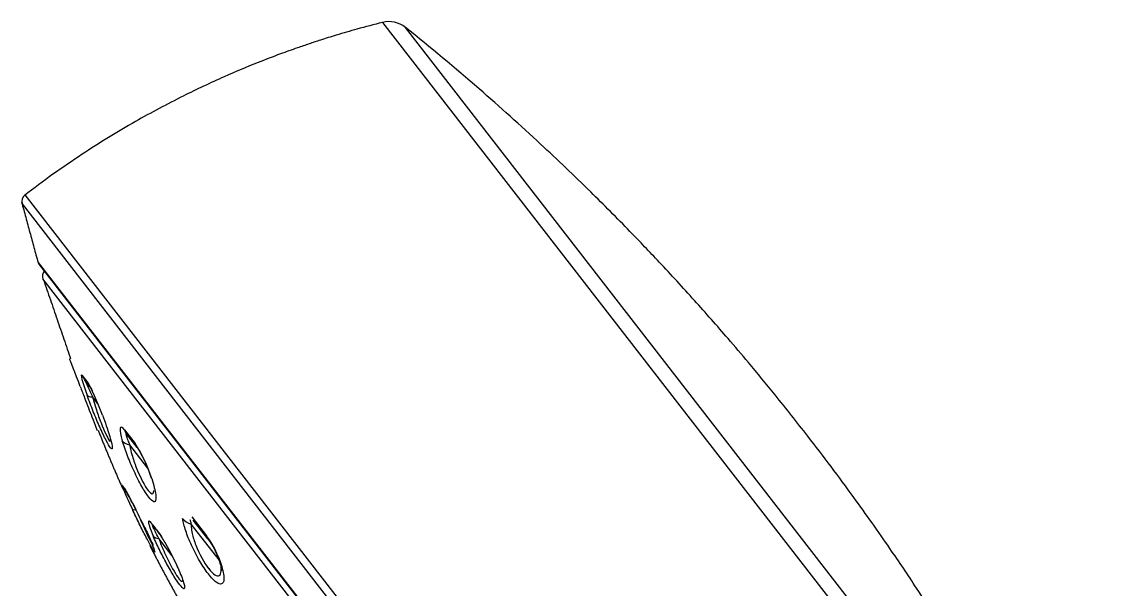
# Model space of a CAD drawing. Extents: x 1425 to 2779, y 0 to 992.
# Drawn here: x 2263.6 to 2325, y 645.9 to 678 of the extents above; entities that cross this region are included whole.
import ezdxf

# ---------------------------------------------------------------- set-up
doc = ezdxf.new("R2010")
doc.units = 0
doc.header["$LTSCALE"] = 10
doc.header["$MEASUREMENT"] = 0
doc.layers.add('1', color=7, linetype='CONTINUOUS')

msp = doc.modelspace()

# ---------------------------------------------------------------- linework, layer by layer
at = {"layer": '1', "color": 7, "linetype": 'Continuous', "lineweight": -3}
for p, q in [((2284.091, 678.002), (2324.797, 625.524)), ((2324.965, 626.702), (2285.393, 677.718)), ((2308.157, 611.096), (2263.838, 668.233)), ((2263.657, 667.713), (2307.627, 611.028)), ((2264.564, 664.393), (2285.721, 637.117)), ((2264.614, 664.293), (2306.794, 609.915)), ((2306.053, 610.337), (2264.839, 663.47)), ((2266.35, 658.916), (2266.357, 658.906)), ((2267.071, 657.986), (2267.388, 657.577)), ((2267.528, 657.317), (2267.214, 657.722)), ((2267.979, 656.354), (2267.659, 656.767)), ((2269.46, 654.906), (2270.064, 654.128)), ((2270.175, 653.905), (2269.578, 654.675)), ((2270.773, 652.752), (2269.759, 654.06)), ((2269.395, 651.686), (2269.391, 651.691)), ((2269.475, 651.547), (2269.485, 651.533)), ((2274.826, 647.527), (2273.249, 649.56)), ((2273.29, 649.968), (2274.121, 648.897)), ((2274.189, 648.73), (2273.367, 649.79)), ((2271.18, 649.384), (2271.168, 649.4)), ((2271.235, 649.277), (2271.249, 649.26)), ((2271.26, 649.246), (2271.248, 649.261)), ((2271.26, 649.246), (2271.524, 648.905)), ((2272.175, 647.76), (2271.413, 648.742))]:
    msp.add_line(p, q, dxfattribs=at)
for centre, radius, start, end in [((2284.455, 676.547), 1.5, 51.31636, 104.04092), ((2264.142, 667.836), 0.5, 127.45945, 194.22215), ((2264.851, 664.477), 0.3, 196.31569, 217.79946), ((2265.317, 663.616), 0.5, 144.06282, 196.89955)]:
    msp.add_arc(centre, radius, start, end, dxfattribs=at)
for centre, major_axis, ratio, start_param, end_param in [((2268.004, 658.335), (-0.79, -0.613), 0.95956, 5.969297, 6.283185), ((2268.318, 657.93), (0.79, 0.613), 0.941765, 2.827704, 3.141593), ((2268.272, 657.227), (-0.941, -0.34), 0.329999, 0.070847, 0.748876), ((2270.368, 655.288), (-0.79, -0.613), 0.825606, 5.969297, 6.283185), ((2270.249, 654.677), (-0.958, -0.287), 0.591366, 0.189181, 0.86721), ((2270.965, 654.518), (0.79, 0.613), 0.791757, 2.827704, 3.141593), ((2271.898, 652.551), (-0.953, -0.304), 0.532582, 6.233886, 6.511252), ((2270.117, 652.024), (0.632, 0.49), 0.98313, 2.907178, 3.141593), ((2270.121, 652.018), (-0.632, -0.49), 0.982815, 6.04877, 6.283185), ((2270.633, 650.748), (-0.724, -0.341), 0.197622, 0.016742, 0.713605), ((2273.628, 650.321), (-0.987, -0.159), 0.794845, 0.373885, 1.051914), ((2271.88, 649.752), (0.632, 0.49), 0.850668, 2.907178, 3.141593), ((2271.892, 649.736), (-0.632, -0.49), 0.849766, 6.04877, 6.283185), ((2274.979, 649.343), (0.79, 0.613), 0.564247, 2.827704, 3.141593), ((2271.801, 649.242), (-0.735, -0.316), 0.529919, 0.109514, 0.806377), ((2273.202, 647.436), (-0.733, -0.32), 0.498558, 6.187562, 6.436277), ((2275.898, 647.395), (-0.98, -0.201), 0.752136, 0.016121, 0.389894)]:
    msp.add_ellipse(centre, major_axis=major_axis, ratio=ratio, start_param=start_param, end_param=end_param, dxfattribs=at)
for points, knots in [([(2284.091, 678.002), (2283.608, 677.881), (2282.733, 677.65), (2281.561, 677.309), (2280.657, 677.027), (2279.922, 676.786), (2279.167, 676.527), (2278.2, 676.18), (2276.812, 675.646), (2274.962, 674.869), (2272.632, 673.773), (2269.929, 672.329), (2266.907, 670.475), (2264.854, 669.013), (2263.79, 668.196)], [0, 0, 0, 0, 0.065803, 0.119602, 0.161317, 0.190896, 0.221863, 0.266738, 0.326647, 0.418415, 0.531851, 0.666834, 0.823065, 1, 1, 1, 1]), ([(2308.202, 654.555), (2307.594, 655.337), (2306.486, 656.735), (2304.972, 658.57), (2303.763, 659.991), (2302.741, 661.165), (2301.777, 662.248), (2300.79, 663.334), (2299.577, 664.641), (2297.955, 666.339), (2295.727, 668.581), (2292.89, 671.292), (2289.403, 674.422), (2286.81, 676.583), (2285.393, 677.718)], [0, 0, 0, 0, 0.091203, 0.164228, 0.219022, 0.26303, 0.307492, 0.352519, 0.398108, 0.471724, 0.568695, 0.689131, 0.832952, 1, 1, 1, 1]), ([(2267.214, 657.722), (2267.221, 657.709), (2267.237, 657.677), (2267.342, 657.45), (2267.496, 657.116), (2267.613, 656.866), (2267.659, 656.767)], [0, 0, 0, 0, 0.208279, 0.500324, 0.801781, 1, 1, 1, 1]), ([(2266.955, 657.365), (2267.037, 657.149), (2267.196, 656.733), (2267.423, 656.143), (2267.654, 655.542), (2267.869, 654.988), (2267.918, 654.859), (2267.919, 654.859), (2267.919, 654.859)], [0, 0, 0, 0, 0.174866, 0.338216, 0.500147, 0.754549, 0.999211, 1, 1, 1, 1]), ([(2268.218, 655.736), (2268.292, 655.531), (2268.437, 655.133), (2268.605, 654.619), (2268.739, 654.143), (2268.809, 653.776), (2268.689, 653.833), (2268.435, 654.257), (2268.071, 655.035), (2267.682, 655.95), (2267.457, 656.555), (2267.341, 656.866)], [0, 0, 0, 0, 0.087456, 0.169153, 0.25014, 0.377375, 0.499739, 0.622279, 0.749894, 0.871256, 1, 1, 1, 1]), ([(2267.659, 656.767), (2267.681, 656.681), (2267.742, 656.445), (2267.897, 655.944), (2268.214, 655.048), (2268.506, 654.425), (2268.65, 654.24), (2268.675, 654.246), (2268.682, 654.304)], [0, 0, 0, 0, 0.074703, 0.205338, 0.409876, 0.805792, 0.805995, 1, 1, 1, 1]), ([(2269.578, 654.675), (2269.561, 654.692), (2269.522, 654.732), (2269.542, 654.613), (2269.63, 654.365), (2269.722, 654.146), (2269.759, 654.06)], [0, 0, 0, 0, 0.208279, 0.500324, 0.801781, 1, 1, 1, 1]), ([(2324.965, 626.702), (2324.395, 627.964), (2323.295, 630.309), (2321.667, 633.537), (2320.217, 636.247), (2318.971, 638.467), (2317.88, 640.338), (2316.799, 642.131), (2315.641, 643.988), (2314.311, 646.042), (2312.717, 648.409), (2310.675, 651.298), (2309.094, 653.405), (2308.202, 654.555)], [0, 0, 0, 0, 0.127492, 0.238457, 0.332806, 0.410489, 0.472843, 0.532186, 0.603305, 0.674314, 0.75745, 0.866048, 1, 1, 1, 1]), ([(2271.007, 652.14), (2271.062, 651.96), (2271.167, 651.613), (2271.246, 651.214), (2271.256, 650.898), (2271.161, 650.744), (2270.855, 651.042), (2270.447, 651.662), (2270.009, 652.536), (2269.607, 653.469), (2269.431, 654.01), (2269.34, 654.289)], [0, 0, 0, 0, 0.087456, 0.169153, 0.25014, 0.377375, 0.499739, 0.622279, 0.749894, 0.871256, 1, 1, 1, 1]), ([(2269.759, 654.06), (2269.771, 653.986), (2269.806, 653.784), (2269.928, 653.325), (2270.233, 652.445), (2270.623, 651.696), (2270.99, 651.223), (2271.117, 651.23), (2271.137, 651.451), (2271.137, 651.462)], [0, 0, 0, 0, 0.061082, 0.167897, 0.335139, 0.658862, 0.659028, 0.983191, 1, 1, 1, 1]), ([(2270.139, 653.956), (2270.215, 653.853), (2270.363, 653.625), (2270.588, 653.186), (2270.786, 652.72), (2270.892, 652.423), (2270.939, 652.275)], [0, 0, 0, 0, 0.247766, 0.491358, 0.742839, 1, 1, 1, 1]), ([(2269.391, 651.691), (2269.361, 651.729), (2269.333, 651.766), (2269.328, 651.733), (2269.351, 651.665), (2269.493, 651.311), (2269.689, 650.875), (2269.911, 650.404)], [0, 0, 0, 0, 0.25, 0.25, 0.5, 0.5, 1, 1, 1, 1]), ([(2270.404, 649.769), (2270.179, 650.244), (2269.93, 650.748), (2269.647, 651.284), (2269.569, 651.423), (2269.457, 651.607), (2269.425, 651.647), (2269.395, 651.686)], [0, 0, 0, 0, 0.5, 0.5, 0.75, 0.75, 1, 1, 1, 1]), ([(2270.13, 650.396), (2269.939, 650.735), (2269.75, 651.07), (2269.558, 651.401), (2269.509, 651.484), (2269.458, 651.569), (2269.457, 651.57), (2269.485, 651.533)], [0, 0, 0, 0, 0.5, 0.5, 0.75, 0.75, 1, 1, 1, 1]), ([(2270.404, 649.769), (2270.491, 649.584), (2270.659, 649.227), (2270.872, 648.756), (2271.064, 648.313), (2271.207, 647.957), (2271.177, 647.937), (2271.004, 648.218), (2270.685, 648.822), (2270.304, 649.58), (2270.043, 650.127), (2269.911, 650.404)], [0, 0, 0, 0, 0.087607, 0.169371, 0.250856, 0.377447, 0.501128, 0.621802, 0.747777, 0.872041, 1, 1, 1, 1]), ([(2270.264, 650.07), (2270.277, 650.04), (2270.415, 649.709), (2270.762, 648.933), (2271.018, 648.443), (2271.084, 648.358), (2271.091, 648.355), (2271.092, 648.366)], [0, 0, 0, 0, 0.035196, 0.379493, 0.871321, 0.872646, 1, 1, 1, 1]), ([(2270.398, 649.795), (2270.502, 649.586), (2270.686, 649.212), (2270.916, 648.741), (2271.059, 648.437), (2271.091, 648.372), (2271.094, 648.368)], [0, 0, 0, 0, 0.26605, 0.52204, 0.769922, 1, 1, 1, 1]), ([(2271.168, 649.4), (2271.083, 649.509), (2270.998, 649.619), (2270.874, 649.74), (2270.836, 649.75), (2270.809, 649.615), (2270.911, 649.299), (2271.089, 648.886)], [0, 0, 0, 0, 0.25, 0.25, 0.5, 0.5, 1, 1, 1, 1]), ([(2275.05, 646.928), (2275.074, 646.788), (2275.12, 646.517), (2275.087, 646.262), (2274.959, 646.125), (2274.695, 646.189), (2274.228, 646.694), (2273.711, 647.455), (2273.257, 648.349), (2272.899, 649.225), (2272.804, 649.661), (2272.756, 649.886)], [0, 0, 0, 0, 0.087456, 0.169153, 0.25014, 0.377375, 0.499739, 0.622279, 0.749894, 0.871256, 1, 1, 1, 1]), ([(2273.178, 649.819), (2273.181, 649.798), (2273.196, 649.726), (2273.227, 649.627), (2273.249, 649.56)], [0, 0, 0, 0, 0.321609, 1, 1, 1, 1]), ([(2273.249, 649.56), (2273.248, 649.504), (2273.245, 649.35), (2273.309, 648.967), (2273.548, 648.17), (2273.985, 647.361), (2274.491, 646.71), (2274.843, 646.501), (2274.941, 646.807), (2274.949, 646.974), (2274.95, 647.006)], [0, 0, 0, 0, 0.051469, 0.141473, 0.282394, 0.555169, 0.555309, 0.828454, 0.969059, 1, 1, 1, 1]), ([(2271.413, 648.742), (2271.247, 649.048), (2271.119, 649.305), (2271.054, 649.472), (2271.054, 649.492), (2271.108, 649.442), (2271.163, 649.37), (2271.248, 649.261)], [0, 0, 0, 0, 0.5, 0.5, 0.75, 0.75, 1, 1, 1, 1]), ([(2272.502, 647.064), (2272.317, 647.487), (2272.059, 648.003), (2271.685, 648.656), (2271.565, 648.85), (2271.353, 649.161), (2271.266, 649.273), (2271.18, 649.384)], [0, 0, 0, 0, 0.5, 0.5, 0.75, 0.75, 1, 1, 1, 1]), ([(2271.26, 649.246), (2271.347, 649.133), (2271.452, 648.999), (2271.579, 648.824), (2271.594, 648.803), (2271.609, 648.782)], [0, 0, 0, 0, 0.881349, 0.881349, 1, 1, 1, 1]), ([(2272.502, 647.064), (2272.57, 646.904), (2272.702, 646.593), (2272.825, 646.239), (2272.888, 645.963), (2272.855, 645.831), (2272.624, 646.071), (2272.278, 646.576), (2271.856, 647.313), (2271.426, 648.133), (2271.202, 648.633), (2271.089, 648.886)], [0, 0, 0, 0, 0.087607, 0.169371, 0.250856, 0.377447, 0.501128, 0.621802, 0.747777, 0.872041, 1, 1, 1, 1]), ([(2271.413, 648.742), (2271.458, 648.62), (2271.597, 648.233), (2272.004, 647.332), (2272.4, 646.661), (2272.681, 646.299), (2272.757, 646.273), (2272.767, 646.375)], [0, 0, 0, 0, 0.112844, 0.354672, 0.700123, 0.701053, 1, 1, 1, 1]), ([(2274.165, 648.767), (2274.259, 648.639), (2274.432, 648.379), (2274.662, 647.94), (2274.831, 647.525), (2274.899, 647.286), (2274.923, 647.175)], [0, 0, 0, 0, 0.252771, 0.498396, 0.748261, 1, 1, 1, 1]), ([(2274.95, 647.002), (2274.949, 646.971), (2274.948, 646.942), (2274.945, 646.914), (2274.945, 646.914)], [0, 0, 0, 0, 0.993424, 1, 1, 1, 1])]:
    msp.add_open_spline(points, degree=3, knots=knots, dxfattribs=at)
for points, degree in [([(2263.633, 667.807), (2264.564, 664.393)], 1), ([(2264.878, 663.402), (2266.412, 658.925)], 1), ([(2266.955, 657.365), (2266.67, 658.109), (2266.372, 658.887), (2266.357, 658.906)], 3), ([(2267.071, 657.986), (2266.923, 658.177), (2267.085, 657.576), (2267.341, 656.866)], 3), ([(2268.218, 655.736), (2267.951, 656.459), (2267.566, 657.348), (2267.388, 657.577)], 3), ([(2267.485, 657.377), (2267.531, 657.315), (2267.579, 657.237), (2267.63, 657.14)], 3), ([(2269.46, 654.906), (2269.163, 655.29), (2269.155, 654.907), (2269.34, 654.289)], 3), ([(2267.973, 654.883), (2268.631, 653.208), (2269.366, 651.569)], 2), ([(2271.007, 652.14), (2270.802, 652.783), (2270.387, 653.711), (2270.064, 654.128)], 3), ([(2269.489, 651.528), (2269.505, 651.508), (2269.527, 651.48), (2269.554, 651.443)], 3), ([(2269.901, 650.4), (2270.067, 650.046), (2270.237, 649.694)], 2), ([(2275.05, 646.928), (2274.944, 647.443), (2274.558, 648.334), (2274.121, 648.897)], 3), ([(2270.909, 648.332), (2271.714, 646.74), (2272.595, 645.184)], 2), ([(2274.923, 647.175), (2274.947, 646.951)], 1)]:
    msp.add_open_spline(points, degree=degree, dxfattribs=at)

doc.saveas('drawing.dxf')
